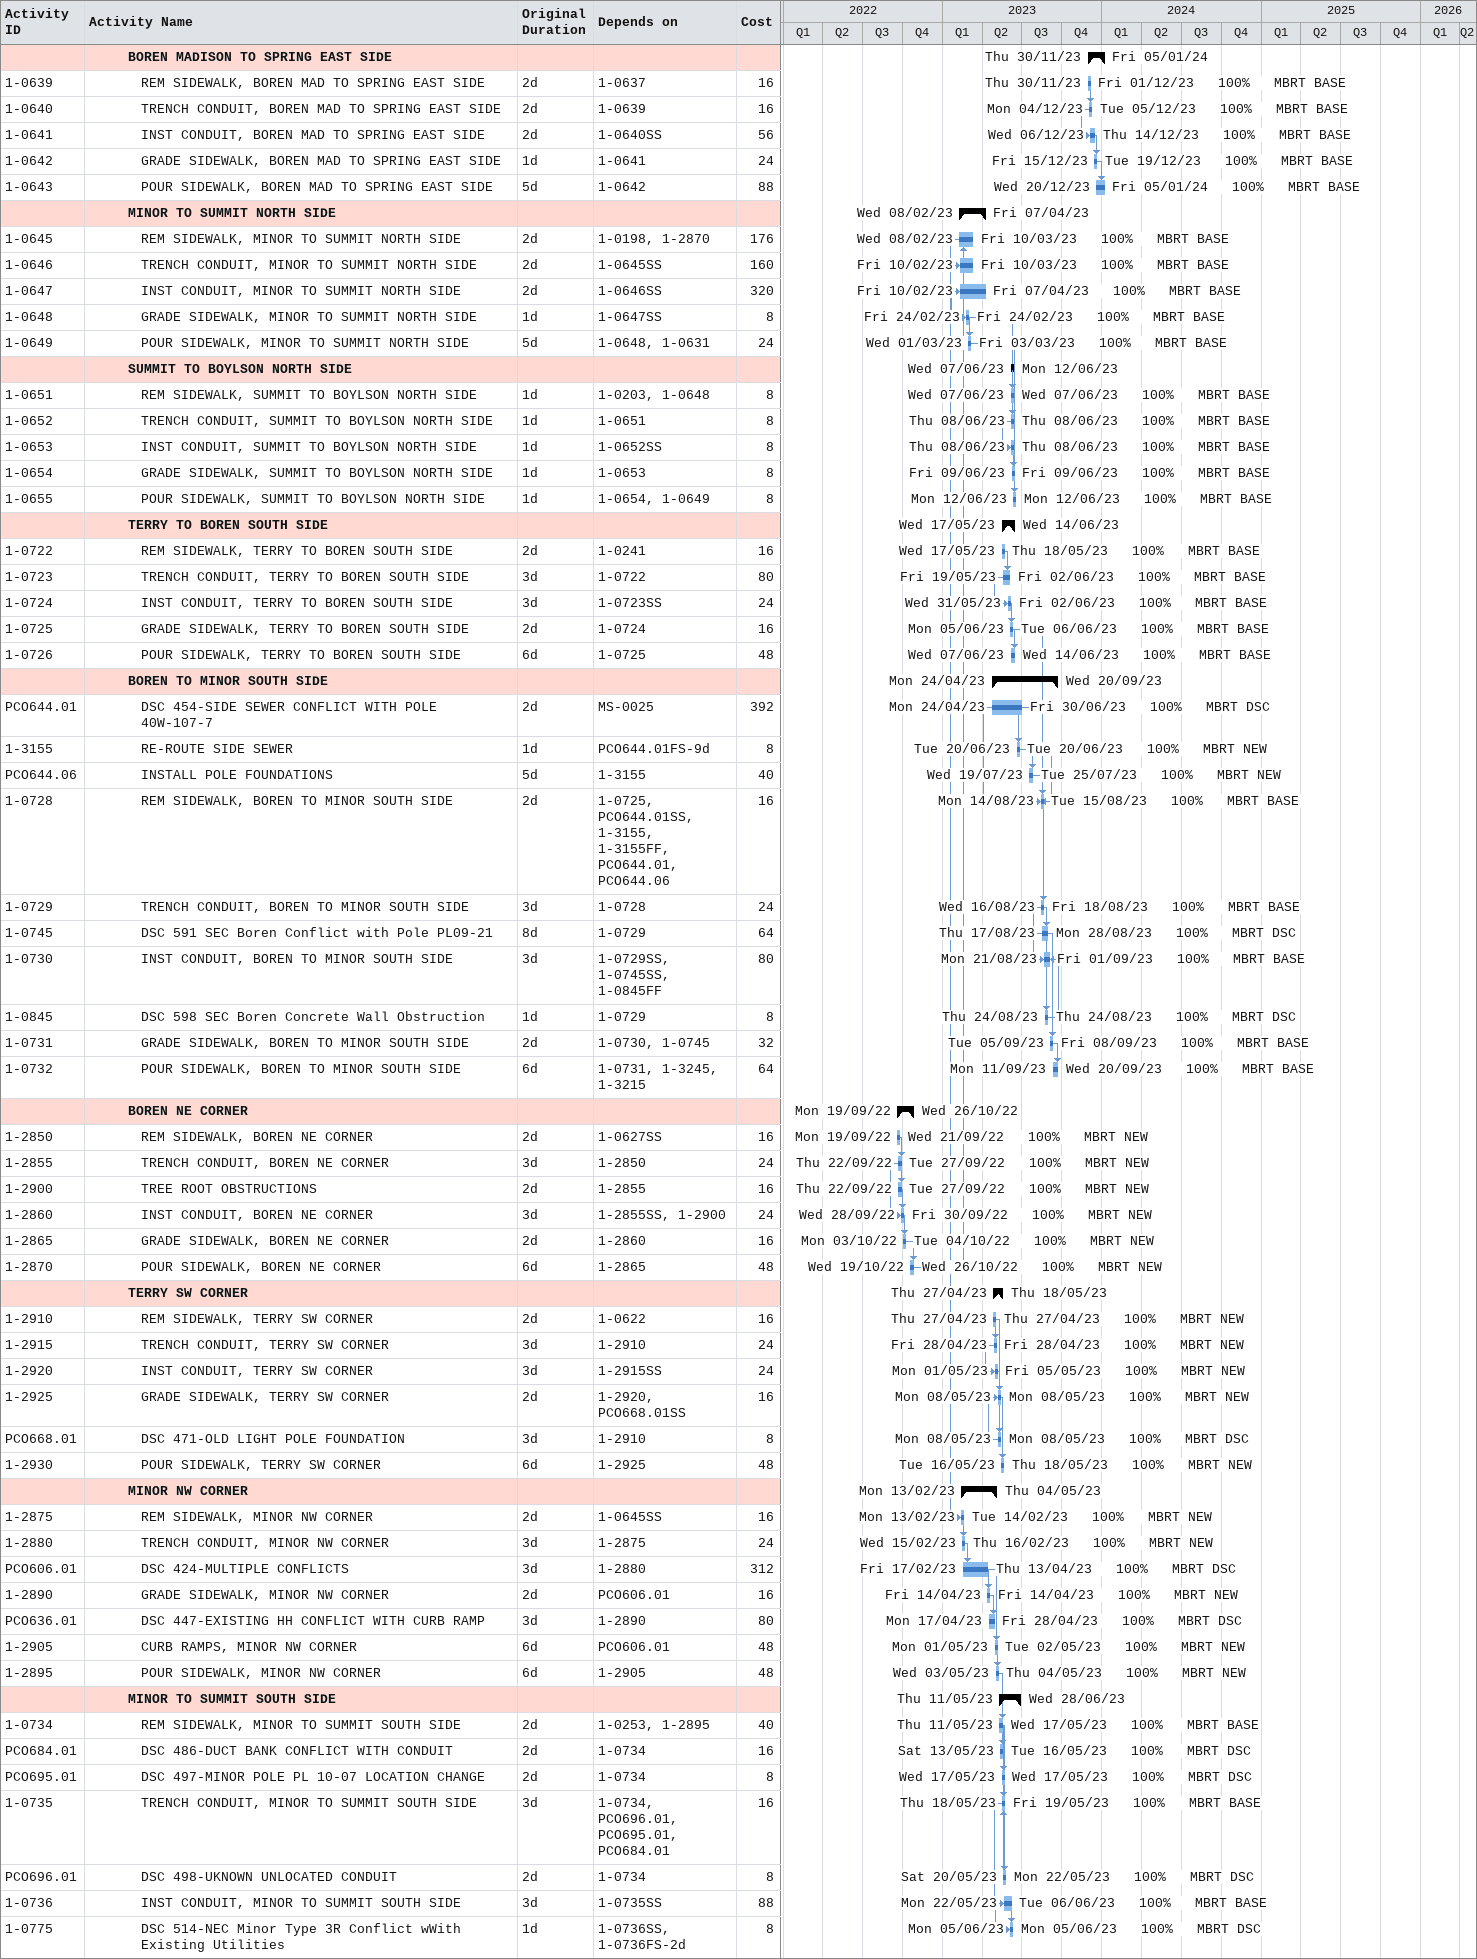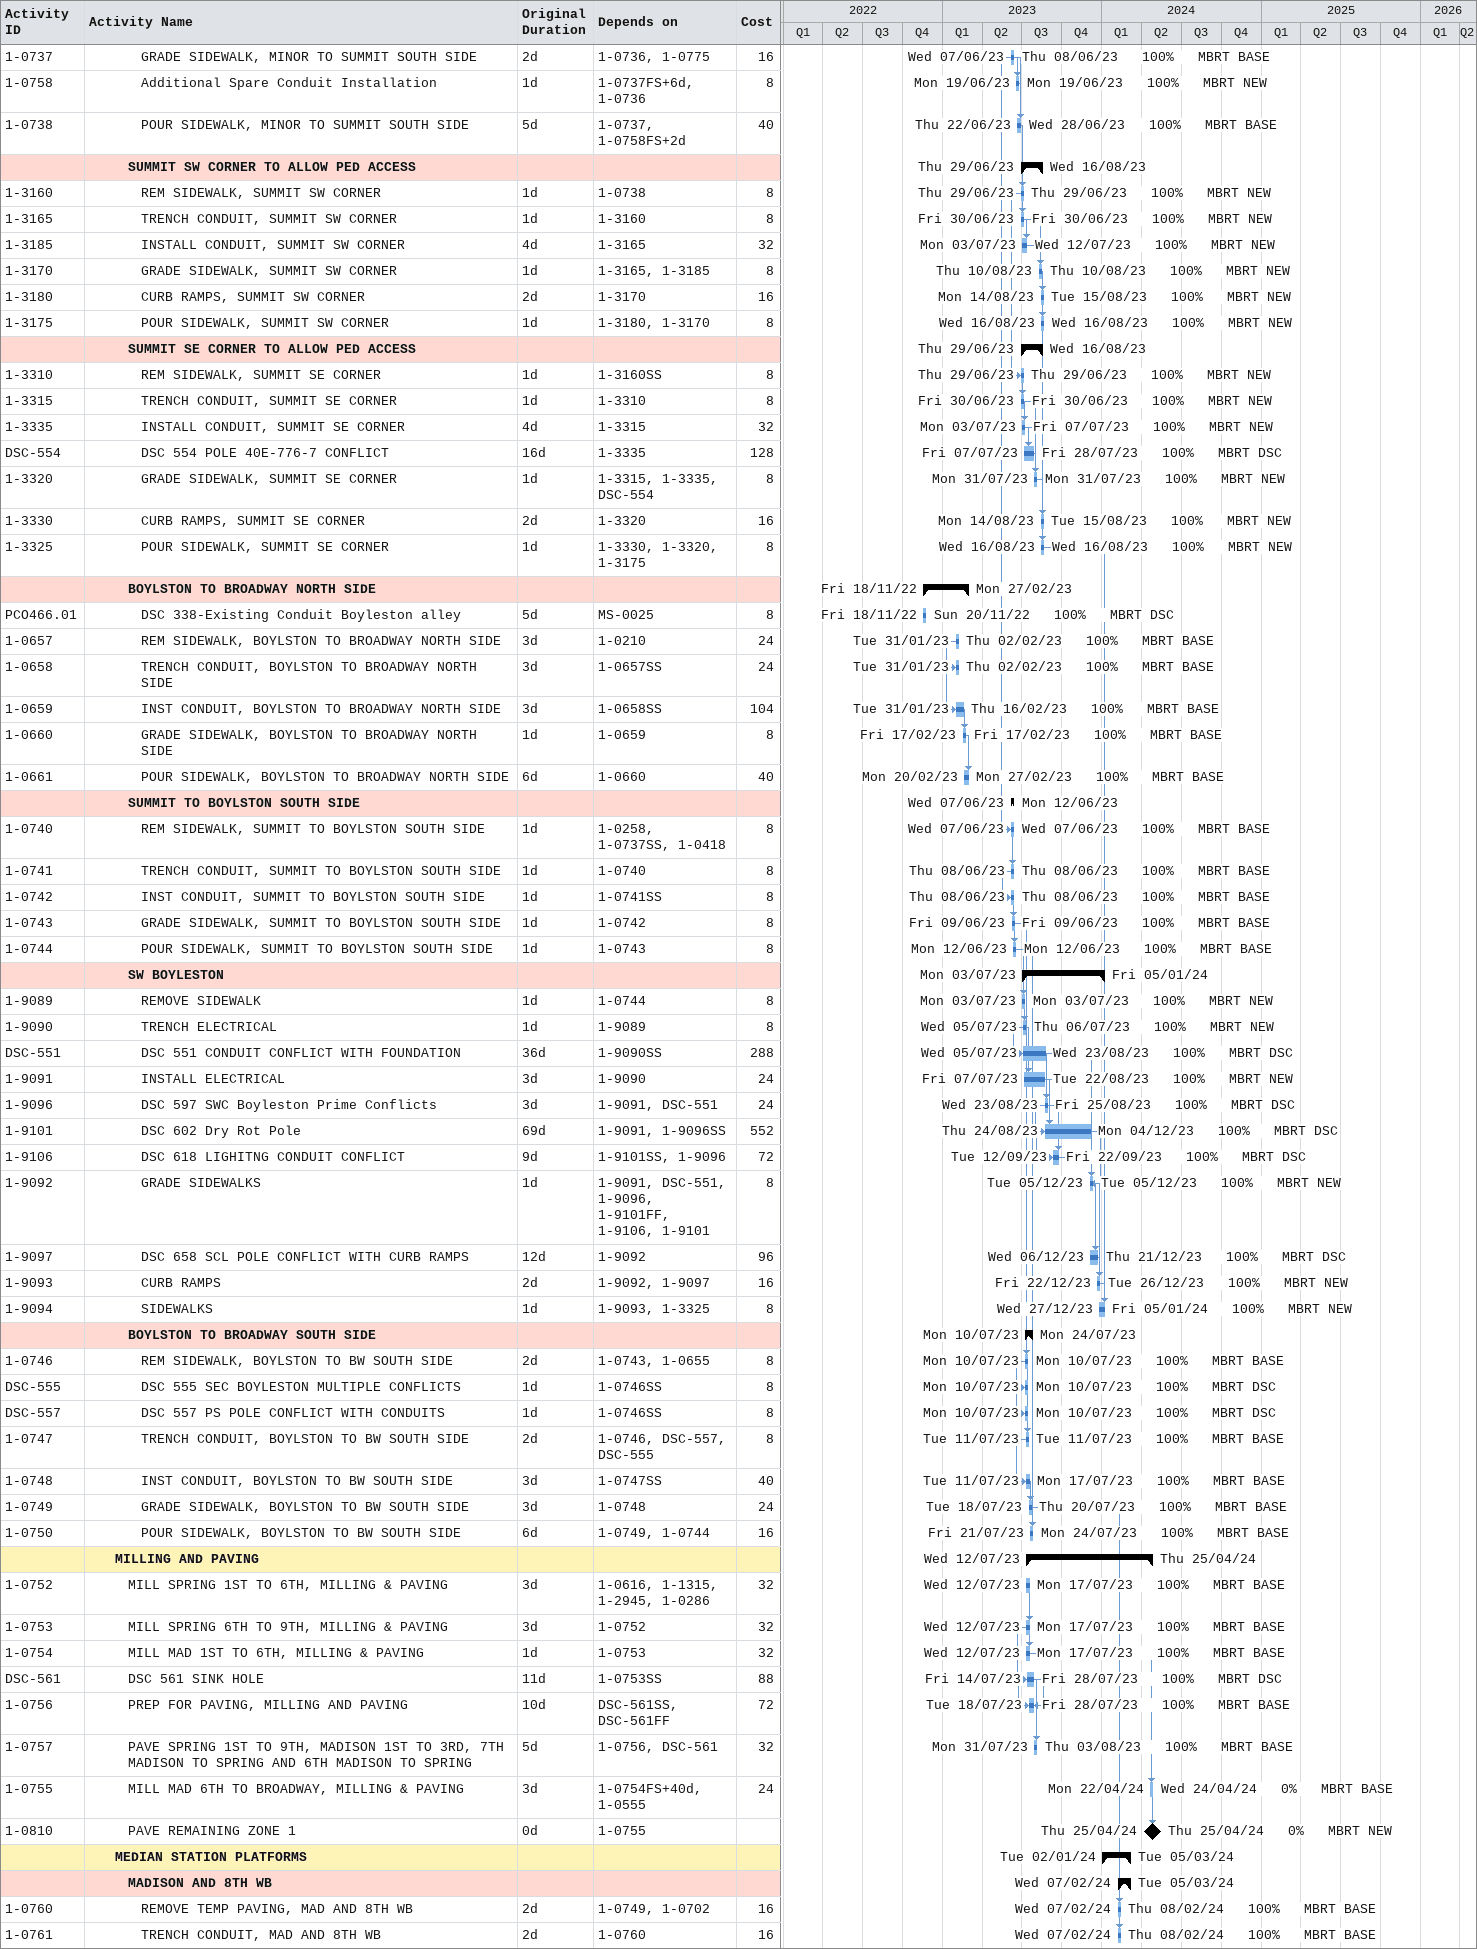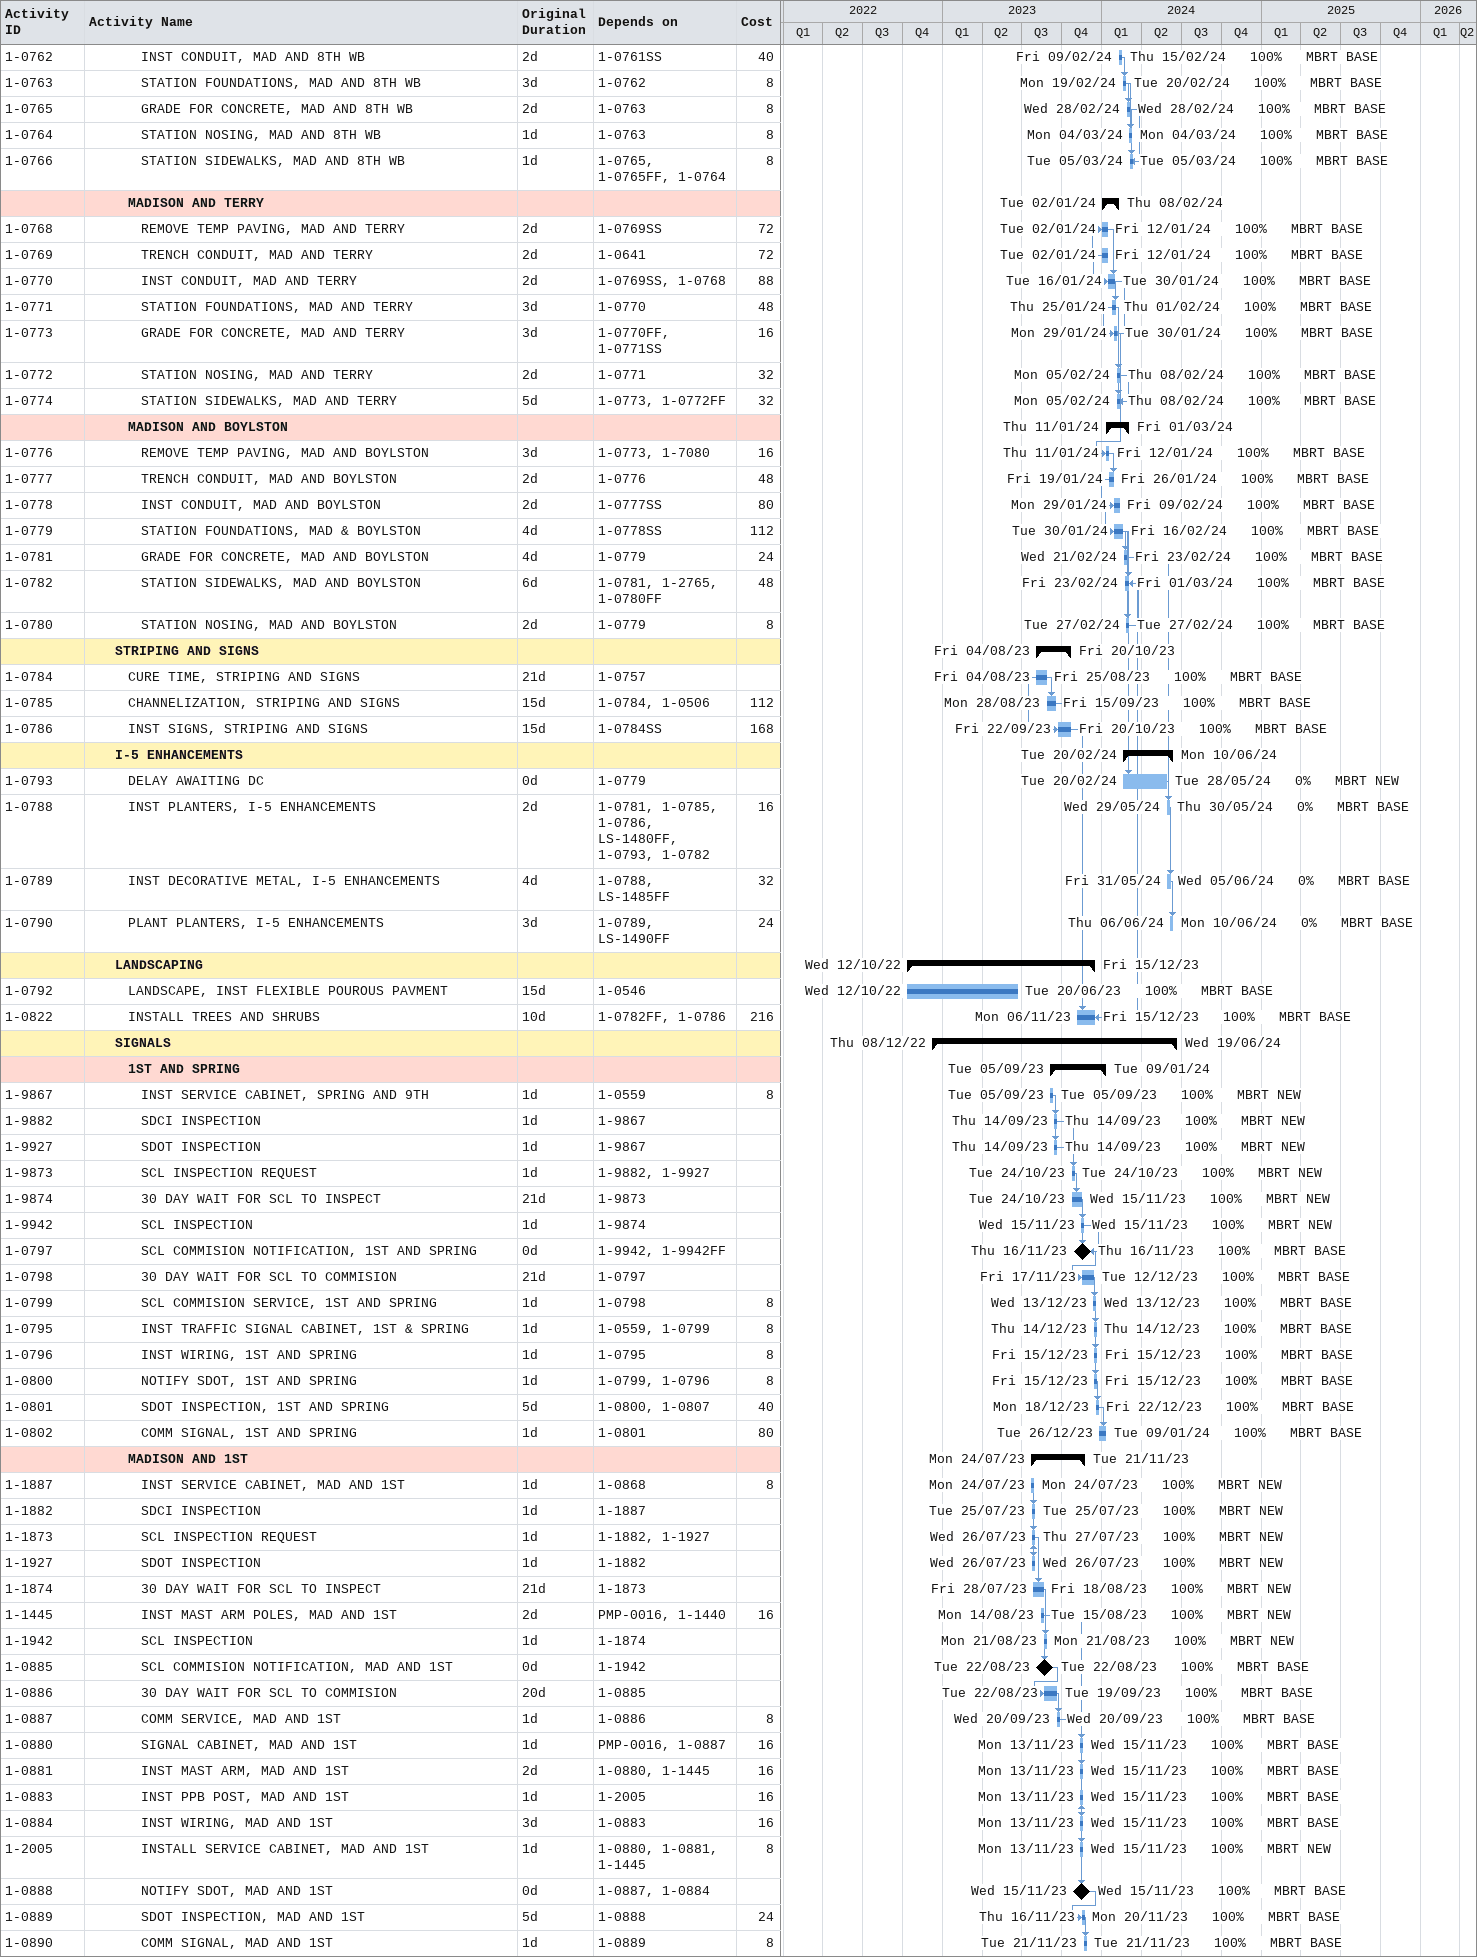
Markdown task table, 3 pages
| ID | Level | Task | Original duration | Start | Finish | Predecessors | Resources | % complete | Cost |
|---|---|---|---|---|---|---|---|---|---|
|  | 4 | **BOREN MADISON TO SPRING EAST SIDE** |  | 2023-11-30 | 2024-01-05 |  |  |  |  |
| 1-0639 | 5 | REM SIDEWALK, BOREN MAD TO SPRING EAST SIDE | 2d | 2023-11-30 | 2023-12-01 | 1-0637 | MBRT BASE | 100 | 16 |
| 1-0640 | 5 | TRENCH CONDUIT, BOREN MAD TO SPRING EAST SIDE | 2d | 2023-12-04 | 2023-12-05 | 1-0639 | MBRT BASE | 100 | 16 |
| 1-0641 | 5 | INST CONDUIT, BOREN MAD TO SPRING EAST SIDE | 2d | 2023-12-06 | 2023-12-14 | 1-0640SS | MBRT BASE | 100 | 56 |
| 1-0642 | 5 | GRADE SIDEWALK, BOREN MAD TO SPRING EAST SIDE | 1d | 2023-12-15 | 2023-12-19 | 1-0641 | MBRT BASE | 100 | 24 |
| 1-0643 | 5 | POUR SIDEWALK, BOREN MAD TO SPRING EAST SIDE | 5d | 2023-12-20 | 2024-01-05 | 1-0642 | MBRT BASE | 100 | 88 |
|  | 4 | **MINOR TO SUMMIT NORTH SIDE** |  | 2023-02-08 | 2023-04-07 |  |  |  |  |
| 1-0645 | 5 | REM SIDEWALK, MINOR TO SUMMIT NORTH SIDE | 2d | 2023-02-08 | 2023-03-10 | 1-0198, 1-2870 | MBRT BASE | 100 | 176 |
| 1-0646 | 5 | TRENCH CONDUIT, MINOR TO SUMMIT NORTH SIDE | 2d | 2023-02-10 | 2023-03-10 | 1-0645SS | MBRT BASE | 100 | 160 |
| 1-0647 | 5 | INST CONDUIT, MINOR TO SUMMIT NORTH SIDE | 2d | 2023-02-10 | 2023-04-07 | 1-0646SS | MBRT BASE | 100 | 320 |
| 1-0648 | 5 | GRADE SIDEWALK, MINOR TO SUMMIT NORTH SIDE | 1d | 2023-02-24 | 2023-02-24 | 1-0647SS | MBRT BASE | 100 | 8 |
| 1-0649 | 5 | POUR SIDEWALK, MINOR TO SUMMIT NORTH SIDE | 5d | 2023-03-01 | 2023-03-03 | 1-0648, 1-0631 | MBRT BASE | 100 | 24 |
|  | 4 | **SUMMIT TO BOYLSON NORTH SIDE** |  | 2023-06-07 | 2023-06-12 |  |  |  |  |
| 1-0651 | 5 | REM SIDEWALK, SUMMIT TO BOYLSON NORTH SIDE | 1d | 2023-06-07 | 2023-06-07 | 1-0203, 1-0648 | MBRT BASE | 100 | 8 |
| 1-0652 | 5 | TRENCH CONDUIT, SUMMIT TO BOYLSON NORTH SIDE | 1d | 2023-06-08 | 2023-06-08 | 1-0651 | MBRT BASE | 100 | 8 |
| 1-0653 | 5 | INST CONDUIT, SUMMIT TO BOYLSON NORTH SIDE | 1d | 2023-06-08 | 2023-06-08 | 1-0652SS | MBRT BASE | 100 | 8 |
| 1-0654 | 5 | GRADE SIDEWALK, SUMMIT TO BOYLSON NORTH SIDE | 1d | 2023-06-09 | 2023-06-09 | 1-0653 | MBRT BASE | 100 | 8 |
| 1-0655 | 5 | POUR SIDEWALK, SUMMIT TO BOYLSON NORTH SIDE | 1d | 2023-06-12 | 2023-06-12 | 1-0654, 1-0649 | MBRT BASE | 100 | 8 |
|  | 4 | **TERRY TO BOREN SOUTH SIDE** |  | 2023-05-17 | 2023-06-14 |  |  |  |  |
| 1-0722 | 5 | REM SIDEWALK, TERRY TO BOREN SOUTH SIDE | 2d | 2023-05-17 | 2023-05-18 | 1-0241 | MBRT BASE | 100 | 16 |
| 1-0723 | 5 | TRENCH CONDUIT, TERRY TO BOREN SOUTH SIDE | 3d | 2023-05-19 | 2023-06-02 | 1-0722 | MBRT BASE | 100 | 80 |
| 1-0724 | 5 | INST CONDUIT, TERRY TO BOREN SOUTH SIDE | 3d | 2023-05-31 | 2023-06-02 | 1-0723SS | MBRT BASE | 100 | 24 |
| 1-0725 | 5 | GRADE SIDEWALK, TERRY TO BOREN SOUTH SIDE | 2d | 2023-06-05 | 2023-06-06 | 1-0724 | MBRT BASE | 100 | 16 |
| 1-0726 | 5 | POUR SIDEWALK, TERRY TO BOREN SOUTH SIDE | 6d | 2023-06-07 | 2023-06-14 | 1-0725 | MBRT BASE | 100 | 48 |
|  | 4 | **BOREN TO MINOR SOUTH SIDE** |  | 2023-04-24 | 2023-09-20 |  |  |  |  |
| PCO644.01 | 5 | DSC 454-SIDE SEWER CONFLICT WITH POLE 40W-107-7 | 2d | 2023-04-24 | 2023-06-30 | MS-0025 | MBRT DSC | 100 | 392 |
| 1-3155 | 5 | RE-ROUTE SIDE SEWER | 1d | 2023-06-20 | 2023-06-20 | PCO644.01FS-9d | MBRT NEW | 100 | 8 |
| PCO644.06 | 5 | INSTALL POLE FOUNDATIONS | 5d | 2023-07-19 | 2023-07-25 | 1-3155 | MBRT NEW | 100 | 40 |
| 1-0728 | 5 | REM SIDEWALK, BOREN TO MINOR SOUTH SIDE | 2d | 2023-08-14 | 2023-08-15 | 1-0725, PCO644.01SS, 1-3155, 1-3155FF, PCO644.01, PCO644.06 | MBRT BASE | 100 | 16 |
| 1-0729 | 5 | TRENCH CONDUIT, BOREN TO MINOR SOUTH SIDE | 3d | 2023-08-16 | 2023-08-18 | 1-0728 | MBRT BASE | 100 | 24 |
| 1-0745 | 5 | DSC 591 SEC Boren Conflict with Pole PL09-21 | 8d | 2023-08-17 | 2023-08-28 | 1-0729 | MBRT DSC | 100 | 64 |
| 1-0730 | 5 | INST CONDUIT, BOREN TO MINOR SOUTH SIDE | 3d | 2023-08-21 | 2023-09-01 | 1-0729SS, 1-0745SS, 1-0845FF | MBRT BASE | 100 | 80 |
| 1-0845 | 5 | DSC 598 SEC Boren Concrete Wall Obstruction | 1d | 2023-08-24 | 2023-08-24 | 1-0729 | MBRT DSC | 100 | 8 |
| 1-0731 | 5 | GRADE SIDEWALK, BOREN TO MINOR SOUTH SIDE | 2d | 2023-09-05 | 2023-09-08 | 1-0730, 1-0745 | MBRT BASE | 100 | 32 |
| 1-0732 | 5 | POUR SIDEWALK, BOREN TO MINOR SOUTH SIDE | 6d | 2023-09-11 | 2023-09-20 | 1-0731, 1-3245, 1-3215 | MBRT BASE | 100 | 64 |
|  | 4 | **BOREN NE CORNER** |  | 2022-09-19 | 2022-10-26 |  |  |  |  |
| 1-2850 | 5 | REM SIDEWALK, BOREN NE CORNER | 2d | 2022-09-19 | 2022-09-21 | 1-0627SS | MBRT NEW | 100 | 16 |
| 1-2855 | 5 | TRENCH CONDUIT, BOREN NE CORNER | 3d | 2022-09-22 | 2022-09-27 | 1-2850 | MBRT NEW | 100 | 24 |
| 1-2900 | 5 | TREE ROOT OBSTRUCTIONS | 2d | 2022-09-22 | 2022-09-27 | 1-2855 | MBRT NEW | 100 | 16 |
| 1-2860 | 5 | INST CONDUIT, BOREN NE CORNER | 3d | 2022-09-28 | 2022-09-30 | 1-2855SS, 1-2900 | MBRT NEW | 100 | 24 |
| 1-2865 | 5 | GRADE SIDEWALK, BOREN NE CORNER | 2d | 2022-10-03 | 2022-10-04 | 1-2860 | MBRT NEW | 100 | 16 |
| 1-2870 | 5 | POUR SIDEWALK, BOREN NE CORNER | 6d | 2022-10-19 | 2022-10-26 | 1-2865 | MBRT NEW | 100 | 48 |
|  | 4 | **TERRY SW CORNER** |  | 2023-04-27 | 2023-05-18 |  |  |  |  |
| 1-2910 | 5 | REM SIDEWALK, TERRY SW CORNER | 2d | 2023-04-27 | 2023-04-27 | 1-0622 | MBRT NEW | 100 | 16 |
| 1-2915 | 5 | TRENCH CONDUIT, TERRY SW CORNER | 3d | 2023-04-28 | 2023-04-28 | 1-2910 | MBRT NEW | 100 | 24 |
| 1-2920 | 5 | INST CONDUIT, TERRY SW CORNER | 3d | 2023-05-01 | 2023-05-05 | 1-2915SS | MBRT NEW | 100 | 24 |
| 1-2925 | 5 | GRADE SIDEWALK, TERRY SW CORNER | 2d | 2023-05-08 | 2023-05-08 | 1-2920, PCO668.01SS | MBRT NEW | 100 | 16 |
| PCO668.01 | 5 | DSC 471-OLD LIGHT POLE FOUNDATION | 3d | 2023-05-08 | 2023-05-08 | 1-2910 | MBRT DSC | 100 | 8 |
| 1-2930 | 5 | POUR SIDEWALK, TERRY SW CORNER | 6d | 2023-05-16 | 2023-05-18 | 1-2925 | MBRT NEW | 100 | 48 |
|  | 4 | **MINOR NW CORNER** |  | 2023-02-13 | 2023-05-04 |  |  |  |  |
| 1-2875 | 5 | REM SIDEWALK, MINOR NW CORNER | 2d | 2023-02-13 | 2023-02-14 | 1-0645SS | MBRT NEW | 100 | 16 |
| 1-2880 | 5 | TRENCH CONDUIT, MINOR NW CORNER | 3d | 2023-02-15 | 2023-02-16 | 1-2875 | MBRT NEW | 100 | 24 |
| PCO606.01 | 5 | DSC 424-MULTIPLE CONFLICTS | 3d | 2023-02-17 | 2023-04-13 | 1-2880 | MBRT DSC | 100 | 312 |
| 1-2890 | 5 | GRADE SIDEWALK, MINOR NW CORNER | 2d | 2023-04-14 | 2023-04-14 | PCO606.01 | MBRT NEW | 100 | 16 |
| PCO636.01 | 5 | DSC 447-EXISTING HH CONFLICT WITH CURB RAMP | 3d | 2023-04-17 | 2023-04-28 | 1-2890 | MBRT DSC | 100 | 80 |
| 1-2905 | 5 | CURB RAMPS, MINOR NW CORNER | 6d | 2023-05-01 | 2023-05-02 | PCO606.01 | MBRT NEW | 100 | 48 |
| 1-2895 | 5 | POUR SIDEWALK, MINOR NW CORNER | 6d | 2023-05-03 | 2023-05-04 | 1-2905 | MBRT NEW | 100 | 48 |
|  | 4 | **MINOR TO SUMMIT SOUTH SIDE** |  | 2023-05-11 | 2023-06-28 |  |  |  |  |
| 1-0734 | 5 | REM SIDEWALK, MINOR TO SUMMIT SOUTH SIDE | 2d | 2023-05-11 | 2023-05-17 | 1-0253, 1-2895 | MBRT BASE | 100 | 40 |
| PCO684.01 | 5 | DSC 486-DUCT BANK CONFLICT WITH CONDUIT | 2d | 2023-05-13 | 2023-05-16 | 1-0734 | MBRT DSC | 100 | 16 |
| PCO695.01 | 5 | DSC 497-MINOR POLE PL 10-07 LOCATION CHANGE | 2d | 2023-05-17 | 2023-05-17 | 1-0734 | MBRT DSC | 100 | 8 |
| 1-0735 | 5 | TRENCH CONDUIT, MINOR TO SUMMIT SOUTH SIDE | 3d | 2023-05-18 | 2023-05-19 | 1-0734, PCO696.01, PCO695.01, PCO684.01 | MBRT BASE | 100 | 16 |
| PCO696.01 | 5 | DSC 498-UKNOWN UNLOCATED CONDUIT | 2d | 2023-05-20 | 2023-05-22 | 1-0734 | MBRT DSC | 100 | 8 |
| 1-0736 | 5 | INST CONDUIT, MINOR TO SUMMIT SOUTH SIDE | 3d | 2023-05-22 | 2023-06-06 | 1-0735SS | MBRT BASE | 100 | 88 |
| 1-0775 | 5 | DSC 514-NEC Minor Type 3R Conflict wWith Existing Utilities | 1d | 2023-06-05 | 2023-06-05 | 1-0736SS, 1-0736FS-2d | MBRT DSC | 100 | 8 |
| 1-0737 | 5 | GRADE SIDEWALK, MINOR TO SUMMIT SOUTH SIDE | 2d | 2023-06-07 | 2023-06-08 | 1-0736, 1-0775 | MBRT BASE | 100 | 16 |
| 1-0758 | 5 | Additional Spare Conduit Installation | 1d | 2023-06-19 | 2023-06-19 | 1-0737FS+6d, 1-0736 | MBRT NEW | 100 | 8 |
| 1-0738 | 5 | POUR SIDEWALK, MINOR TO SUMMIT SOUTH SIDE | 5d | 2023-06-22 | 2023-06-28 | 1-0737, 1-0758FS+2d | MBRT BASE | 100 | 40 |
|  | 4 | **SUMMIT SW CORNER TO ALLOW PED ACCESS** |  | 2023-06-29 | 2023-08-16 |  |  |  |  |
| 1-3160 | 5 | REM SIDEWALK, SUMMIT SW CORNER | 1d | 2023-06-29 | 2023-06-29 | 1-0738 | MBRT NEW | 100 | 8 |
| 1-3165 | 5 | TRENCH CONDUIT, SUMMIT SW CORNER | 1d | 2023-06-30 | 2023-06-30 | 1-3160 | MBRT NEW | 100 | 8 |
| 1-3185 | 5 | INSTALL CONDUIT, SUMMIT SW CORNER | 4d | 2023-07-03 | 2023-07-12 | 1-3165 | MBRT NEW | 100 | 32 |
| 1-3170 | 5 | GRADE SIDEWALK, SUMMIT SW CORNER | 1d | 2023-08-10 | 2023-08-10 | 1-3165, 1-3185 | MBRT NEW | 100 | 8 |
| 1-3180 | 5 | CURB RAMPS, SUMMIT SW CORNER | 2d | 2023-08-14 | 2023-08-15 | 1-3170 | MBRT NEW | 100 | 16 |
| 1-3175 | 5 | POUR SIDEWALK, SUMMIT SW CORNER | 1d | 2023-08-16 | 2023-08-16 | 1-3180, 1-3170 | MBRT NEW | 100 | 8 |
|  | 4 | **SUMMIT SE CORNER TO ALLOW PED ACCESS** |  | 2023-06-29 | 2023-08-16 |  |  |  |  |
| 1-3310 | 5 | REM SIDEWALK, SUMMIT SE CORNER | 1d | 2023-06-29 | 2023-06-29 | 1-3160SS | MBRT NEW | 100 | 8 |
| 1-3315 | 5 | TRENCH CONDUIT, SUMMIT SE CORNER | 1d | 2023-06-30 | 2023-06-30 | 1-3310 | MBRT NEW | 100 | 8 |
| 1-3335 | 5 | INSTALL CONDUIT, SUMMIT SE CORNER | 4d | 2023-07-03 | 2023-07-07 | 1-3315 | MBRT NEW | 100 | 32 |
| DSC-554 | 5 | DSC 554 POLE 40E-776-7 CONFLICT | 16d | 2023-07-07 | 2023-07-28 | 1-3335 | MBRT DSC | 100 | 128 |
| 1-3320 | 5 | GRADE SIDEWALK, SUMMIT SE CORNER | 1d | 2023-07-31 | 2023-07-31 | 1-3315, 1-3335, DSC-554 | MBRT NEW | 100 | 8 |
| 1-3330 | 5 | CURB RAMPS, SUMMIT SE CORNER | 2d | 2023-08-14 | 2023-08-15 | 1-3320 | MBRT NEW | 100 | 16 |
| 1-3325 | 5 | POUR SIDEWALK, SUMMIT SE CORNER | 1d | 2023-08-16 | 2023-08-16 | 1-3330, 1-3320, 1-3175 | MBRT NEW | 100 | 8 |
|  | 4 | **BOYLSTON TO BROADWAY NORTH SIDE** |  | 2022-11-18 | 2023-02-27 |  |  |  |  |
| PCO466.01 | 5 | DSC 338-Existing Conduit Boyleston alley | 5d | 2022-11-18 | 2022-11-20 | MS-0025 | MBRT DSC | 100 | 8 |
| 1-0657 | 5 | REM SIDEWALK, BOYLSTON TO BROADWAY NORTH SIDE | 3d | 2023-01-31 | 2023-02-02 | 1-0210 | MBRT BASE | 100 | 24 |
| 1-0658 | 5 | TRENCH CONDUIT, BOYLSTON TO BROADWAY NORTH SIDE | 3d | 2023-01-31 | 2023-02-02 | 1-0657SS | MBRT BASE | 100 | 24 |
| 1-0659 | 5 | INST CONDUIT, BOYLSTON TO BROADWAY NORTH SIDE | 3d | 2023-01-31 | 2023-02-16 | 1-0658SS | MBRT BASE | 100 | 104 |
| 1-0660 | 5 | GRADE SIDEWALK, BOYLSTON TO BROADWAY NORTH SIDE | 1d | 2023-02-17 | 2023-02-17 | 1-0659 | MBRT BASE | 100 | 8 |
| 1-0661 | 5 | POUR SIDEWALK, BOYLSTON TO BROADWAY NORTH SIDE | 6d | 2023-02-20 | 2023-02-27 | 1-0660 | MBRT BASE | 100 | 40 |
|  | 4 | **SUMMIT TO BOYLSTON SOUTH SIDE** |  | 2023-06-07 | 2023-06-12 |  |  |  |  |
| 1-0740 | 5 | REM SIDEWALK, SUMMIT TO BOYLSTON SOUTH SIDE | 1d | 2023-06-07 | 2023-06-07 | 1-0258, 1-0737SS, 1-0418 | MBRT BASE | 100 | 8 |
| 1-0741 | 5 | TRENCH CONDUIT, SUMMIT TO BOYLSTON SOUTH SIDE | 1d | 2023-06-08 | 2023-06-08 | 1-0740 | MBRT BASE | 100 | 8 |
| 1-0742 | 5 | INST CONDUIT, SUMMIT TO BOYLSTON SOUTH SIDE | 1d | 2023-06-08 | 2023-06-08 | 1-0741SS | MBRT BASE | 100 | 8 |
| 1-0743 | 5 | GRADE SIDEWALK, SUMMIT TO BOYLSTON SOUTH SIDE | 1d | 2023-06-09 | 2023-06-09 | 1-0742 | MBRT BASE | 100 | 8 |
| 1-0744 | 5 | POUR SIDEWALK, SUMMIT TO BOYLSTON SOUTH SIDE | 1d | 2023-06-12 | 2023-06-12 | 1-0743 | MBRT BASE | 100 | 8 |
|  | 4 | **SW BOYLESTON** |  | 2023-07-03 | 2024-01-05 |  |  |  |  |
| 1-9089 | 5 | REMOVE SIDEWALK | 1d | 2023-07-03 | 2023-07-03 | 1-0744 | MBRT NEW | 100 | 8 |
| 1-9090 | 5 | TRENCH ELECTRICAL | 1d | 2023-07-05 | 2023-07-06 | 1-9089 | MBRT NEW | 100 | 8 |
| DSC-551 | 5 | DSC 551 CONDUIT CONFLICT WITH FOUNDATION | 36d | 2023-07-05 | 2023-08-23 | 1-9090SS | MBRT DSC | 100 | 288 |
| 1-9091 | 5 | INSTALL ELECTRICAL | 3d | 2023-07-07 | 2023-08-22 | 1-9090 | MBRT NEW | 100 | 24 |
| 1-9096 | 5 | DSC 597 SWC Boyleston Prime Conflicts | 3d | 2023-08-23 | 2023-08-25 | 1-9091, DSC-551 | MBRT DSC | 100 | 24 |
| 1-9101 | 5 | DSC 602 Dry Rot Pole | 69d | 2023-08-24 | 2023-12-04 | 1-9091, 1-9096SS | MBRT DSC | 100 | 552 |
| 1-9106 | 5 | DSC 618 LIGHITNG CONDUIT CONFLICT | 9d | 2023-09-12 | 2023-09-22 | 1-9101SS, 1-9096 | MBRT DSC | 100 | 72 |
| 1-9092 | 5 | GRADE SIDEWALKS | 1d | 2023-12-05 | 2023-12-05 | 1-9091, DSC-551, 1-9096, 1-9101FF, 1-9106, 1-9101 | MBRT NEW | 100 | 8 |
| 1-9097 | 5 | DSC 658 SCL POLE CONFLICT WITH CURB RAMPS | 12d | 2023-12-06 | 2023-12-21 | 1-9092 | MBRT DSC | 100 | 96 |
| 1-9093 | 5 | CURB RAMPS | 2d | 2023-12-22 | 2023-12-26 | 1-9092, 1-9097 | MBRT NEW | 100 | 16 |
| 1-9094 | 5 | SIDEWALKS | 1d | 2023-12-27 | 2024-01-05 | 1-9093, 1-3325 | MBRT NEW | 100 | 8 |
|  | 4 | **BOYLSTON TO BROADWAY SOUTH SIDE** |  | 2023-07-10 | 2023-07-24 |  |  |  |  |
| 1-0746 | 5 | REM SIDEWALK, BOYLSTON TO BW SOUTH SIDE | 2d | 2023-07-10 | 2023-07-10 | 1-0743, 1-0655 | MBRT BASE | 100 | 8 |
| DSC-555 | 5 | DSC 555 SEC BOYLESTON MULTIPLE CONFLICTS | 1d | 2023-07-10 | 2023-07-10 | 1-0746SS | MBRT DSC | 100 | 8 |
| DSC-557 | 5 | DSC 557 PS POLE CONFLICT WITH CONDUITS | 1d | 2023-07-10 | 2023-07-10 | 1-0746SS | MBRT DSC | 100 | 8 |
| 1-0747 | 5 | TRENCH CONDUIT, BOYLSTON TO BW SOUTH SIDE | 2d | 2023-07-11 | 2023-07-11 | 1-0746, DSC-557, DSC-555 | MBRT BASE | 100 | 8 |
| 1-0748 | 5 | INST CONDUIT, BOYLSTON TO BW SOUTH SIDE | 3d | 2023-07-11 | 2023-07-17 | 1-0747SS | MBRT BASE | 100 | 40 |
| 1-0749 | 5 | GRADE SIDEWALK, BOYLSTON TO BW SOUTH SIDE | 3d | 2023-07-18 | 2023-07-20 | 1-0748 | MBRT BASE | 100 | 24 |
| 1-0750 | 5 | POUR SIDEWALK, BOYLSTON TO BW SOUTH SIDE | 6d | 2023-07-21 | 2023-07-24 | 1-0749, 1-0744 | MBRT BASE | 100 | 16 |
|  | 3 | **MILLING AND PAVING** |  | 2023-07-12 | 2024-04-25 |  |  |  |  |
| 1-0752 | 4 | MILL SPRING 1ST TO 6TH, MILLING & PAVING | 3d | 2023-07-12 | 2023-07-17 | 1-0616, 1-1315, 1-2945, 1-0286 | MBRT BASE | 100 | 32 |
| 1-0753 | 4 | MILL SPRING 6TH TO 9TH, MILLING & PAVING | 3d | 2023-07-12 | 2023-07-17 | 1-0752 | MBRT BASE | 100 | 32 |
| 1-0754 | 4 | MILL MAD 1ST TO 6TH, MILLING & PAVING | 1d | 2023-07-12 | 2023-07-17 | 1-0753 | MBRT BASE | 100 | 32 |
| DSC-561 | 4 | DSC 561 SINK HOLE | 11d | 2023-07-14 | 2023-07-28 | 1-0753SS | MBRT DSC | 100 | 88 |
| 1-0756 | 4 | PREP FOR PAVING, MILLING AND PAVING | 10d | 2023-07-18 | 2023-07-28 | DSC-561SS, DSC-561FF | MBRT BASE | 100 | 72 |
| 1-0757 | 4 | PAVE SPRING 1ST TO 9TH, MADISON 1ST TO 3RD, 7TH MADISON TO SPRING AND 6TH MADISON TO SPRING | 5d | 2023-07-31 | 2023-08-03 | 1-0756, DSC-561 | MBRT BASE | 100 | 32 |
| 1-0755 | 4 | MILL MAD 6TH TO BROADWAY, MILLING & PAVING | 3d | 2024-04-22 | 2024-04-24 | 1-0754FS+40d, 1-0555 | MBRT BASE | 0 | 24 |
| 1-0810 | 4 | PAVE REMAINING ZONE 1 | 0d | 2024-04-25 | 2024-04-25 | 1-0755 | MBRT NEW | 0 |  |
|  | 3 | **MEDIAN STATION PLATFORMS** |  | 2024-01-02 | 2024-03-05 |  |  |  |  |
|  | 4 | **MADISON AND 8TH WB** |  | 2024-02-07 | 2024-03-05 |  |  |  |  |
| 1-0760 | 5 | REMOVE TEMP PAVING, MAD AND 8TH WB | 2d | 2024-02-07 | 2024-02-08 | 1-0749, 1-0702 | MBRT BASE | 100 | 16 |
| 1-0761 | 5 | TRENCH CONDUIT, MAD AND 8TH WB | 2d | 2024-02-07 | 2024-02-08 | 1-0760 | MBRT BASE | 100 | 16 |
| 1-0762 | 5 | INST CONDUIT, MAD AND 8TH WB | 2d | 2024-02-09 | 2024-02-15 | 1-0761SS | MBRT BASE | 100 | 40 |
| 1-0763 | 5 | STATION FOUNDATIONS, MAD AND 8TH WB | 3d | 2024-02-19 | 2024-02-20 | 1-0762 | MBRT BASE | 100 | 8 |
| 1-0765 | 5 | GRADE FOR CONCRETE, MAD AND 8TH WB | 2d | 2024-02-28 | 2024-02-28 | 1-0763 | MBRT BASE | 100 | 8 |
| 1-0764 | 5 | STATION NOSING, MAD AND 8TH WB | 1d | 2024-03-04 | 2024-03-04 | 1-0763 | MBRT BASE | 100 | 8 |
| 1-0766 | 5 | STATION SIDEWALKS, MAD AND 8TH WB | 1d | 2024-03-05 | 2024-03-05 | 1-0765, 1-0765FF, 1-0764 | MBRT BASE | 100 | 8 |
|  | 4 | **MADISON AND TERRY** |  | 2024-01-02 | 2024-02-08 |  |  |  |  |
| 1-0768 | 5 | REMOVE TEMP PAVING, MAD AND TERRY | 2d | 2024-01-02 | 2024-01-12 | 1-0769SS | MBRT BASE | 100 | 72 |
| 1-0769 | 5 | TRENCH CONDUIT, MAD AND TERRY | 2d | 2024-01-02 | 2024-01-12 | 1-0641 | MBRT BASE | 100 | 72 |
| 1-0770 | 5 | INST CONDUIT, MAD AND TERRY | 2d | 2024-01-16 | 2024-01-30 | 1-0769SS, 1-0768 | MBRT BASE | 100 | 88 |
| 1-0771 | 5 | STATION FOUNDATIONS, MAD AND TERRY | 3d | 2024-01-25 | 2024-02-01 | 1-0770 | MBRT BASE | 100 | 48 |
| 1-0773 | 5 | GRADE FOR CONCRETE, MAD AND TERRY | 3d | 2024-01-29 | 2024-01-30 | 1-0770FF, 1-0771SS | MBRT BASE | 100 | 16 |
| 1-0772 | 5 | STATION NOSING, MAD AND TERRY | 2d | 2024-02-05 | 2024-02-08 | 1-0771 | MBRT BASE | 100 | 32 |
| 1-0774 | 5 | STATION SIDEWALKS, MAD AND TERRY | 5d | 2024-02-05 | 2024-02-08 | 1-0773, 1-0772FF | MBRT BASE | 100 | 32 |
|  | 4 | **MADISON AND BOYLSTON** |  | 2024-01-11 | 2024-03-01 |  |  |  |  |
| 1-0776 | 5 | REMOVE TEMP PAVING, MAD AND BOYLSTON | 3d | 2024-01-11 | 2024-01-12 | 1-0773, 1-7080 | MBRT BASE | 100 | 16 |
| 1-0777 | 5 | TRENCH CONDUIT, MAD AND BOYLSTON | 2d | 2024-01-19 | 2024-01-26 | 1-0776 | MBRT BASE | 100 | 48 |
| 1-0778 | 5 | INST CONDUIT, MAD AND BOYLSTON | 2d | 2024-01-29 | 2024-02-09 | 1-0777SS | MBRT BASE | 100 | 80 |
| 1-0779 | 5 | STATION FOUNDATIONS, MAD & BOYLSTON | 4d | 2024-01-30 | 2024-02-16 | 1-0778SS | MBRT BASE | 100 | 112 |
| 1-0781 | 5 | GRADE FOR CONCRETE, MAD AND BOYLSTON | 4d | 2024-02-21 | 2024-02-23 | 1-0779 | MBRT BASE | 100 | 24 |
| 1-0782 | 5 | STATION SIDEWALKS, MAD AND BOYLSTON | 6d | 2024-02-23 | 2024-03-01 | 1-0781, 1-2765, 1-0780FF | MBRT BASE | 100 | 48 |
| 1-0780 | 5 | STATION NOSING, MAD AND BOYLSTON | 2d | 2024-02-27 | 2024-02-27 | 1-0779 | MBRT BASE | 100 | 8 |
|  | 3 | **STRIPING AND SIGNS** |  | 2023-08-04 | 2023-10-20 |  |  |  |  |
| 1-0784 | 4 | CURE TIME, STRIPING AND SIGNS | 21d | 2023-08-04 | 2023-08-25 | 1-0757 | MBRT BASE | 100 |  |
| 1-0785 | 4 | CHANNELIZATION, STRIPING AND SIGNS | 15d | 2023-08-28 | 2023-09-15 | 1-0784, 1-0506 | MBRT BASE | 100 | 112 |
| 1-0786 | 4 | INST SIGNS, STRIPING AND SIGNS | 15d | 2023-09-22 | 2023-10-20 | 1-0784SS | MBRT BASE | 100 | 168 |
|  | 3 | **I-5 ENHANCEMENTS** |  | 2024-02-20 | 2024-06-10 |  |  |  |  |
| 1-0793 | 4 | DELAY AWAITING DC | 0d | 2024-02-20 | 2024-05-28 | 1-0779 | MBRT NEW | 0 |  |
| 1-0788 | 4 | INST PLANTERS, I-5 ENHANCEMENTS | 2d | 2024-05-29 | 2024-05-30 | 1-0781, 1-0785, 1-0786, LS-1480FF, 1-0793, 1-0782 | MBRT BASE | 0 | 16 |
| 1-0789 | 4 | INST DECORATIVE METAL, I-5 ENHANCEMENTS | 4d | 2024-05-31 | 2024-06-05 | 1-0788, LS-1485FF | MBRT BASE | 0 | 32 |
| 1-0790 | 4 | PLANT PLANTERS, I-5 ENHANCEMENTS | 3d | 2024-06-06 | 2024-06-10 | 1-0789, LS-1490FF | MBRT BASE | 0 | 24 |
|  | 3 | **LANDSCAPING** |  | 2022-10-12 | 2023-12-15 |  |  |  |  |
| 1-0792 | 4 | LANDSCAPE, INST FLEXIBLE POUROUS PAVMENT | 15d | 2022-10-12 | 2023-06-20 | 1-0546 | MBRT BASE | 100 |  |
| 1-0822 | 4 | INSTALL TREES AND SHRUBS | 10d | 2023-11-06 | 2023-12-15 | 1-0782FF, 1-0786 | MBRT BASE | 100 | 216 |
|  | 3 | **SIGNALS** |  | 2022-12-08 | 2024-06-19 |  |  |  |  |
|  | 4 | **1ST AND SPRING** |  | 2023-09-05 | 2024-01-09 |  |  |  |  |
| 1-9867 | 5 | INST SERVICE CABINET, SPRING AND 9TH | 1d | 2023-09-05 | 2023-09-05 | 1-0559 | MBRT NEW | 100 | 8 |
| 1-9882 | 5 | SDCI INSPECTION | 1d | 2023-09-14 | 2023-09-14 | 1-9867 | MBRT NEW | 100 |  |
| 1-9927 | 5 | SDOT INSPECTION | 1d | 2023-09-14 | 2023-09-14 | 1-9867 | MBRT NEW | 100 |  |
| 1-9873 | 5 | SCL INSPECTION REQUEST | 1d | 2023-10-24 | 2023-10-24 | 1-9882, 1-9927 | MBRT NEW | 100 |  |
| 1-9874 | 5 | 30 DAY WAIT FOR SCL TO INSPECT | 21d | 2023-10-24 | 2023-11-15 | 1-9873 | MBRT NEW | 100 |  |
| 1-9942 | 5 | SCL INSPECTION | 1d | 2023-11-15 | 2023-11-15 | 1-9874 | MBRT NEW | 100 |  |
| 1-0797 | 5 | SCL COMMISION NOTIFICATION, 1ST AND SPRING | 0d | 2023-11-16 | 2023-11-16 | 1-9942, 1-9942FF | MBRT BASE | 100 |  |
| 1-0798 | 5 | 30 DAY WAIT FOR SCL TO COMMISION | 21d | 2023-11-17 | 2023-12-12 | 1-0797 | MBRT BASE | 100 |  |
| 1-0799 | 5 | SCL COMMISION SERVICE, 1ST AND SPRING | 1d | 2023-12-13 | 2023-12-13 | 1-0798 | MBRT BASE | 100 | 8 |
| 1-0795 | 5 | INST TRAFFIC SIGNAL CABINET, 1ST & SPRING | 1d | 2023-12-14 | 2023-12-14 | 1-0559, 1-0799 | MBRT BASE | 100 | 8 |
| 1-0796 | 5 | INST WIRING, 1ST AND SPRING | 1d | 2023-12-15 | 2023-12-15 | 1-0795 | MBRT BASE | 100 | 8 |
| 1-0800 | 5 | NOTIFY SDOT, 1ST AND SPRING | 1d | 2023-12-15 | 2023-12-15 | 1-0799, 1-0796 | MBRT BASE | 100 | 8 |
| 1-0801 | 5 | SDOT INSPECTION, 1ST AND SPRING | 5d | 2023-12-18 | 2023-12-22 | 1-0800, 1-0807 | MBRT BASE | 100 | 40 |
| 1-0802 | 5 | COMM SIGNAL, 1ST AND SPRING | 1d | 2023-12-26 | 2024-01-09 | 1-0801 | MBRT BASE | 100 | 80 |
|  | 4 | **MADISON AND 1ST** |  | 2023-07-24 | 2023-11-21 |  |  |  |  |
| 1-1887 | 5 | INST SERVICE CABINET, MAD AND 1ST | 1d | 2023-07-24 | 2023-07-24 | 1-0868 | MBRT NEW | 100 | 8 |
| 1-1882 | 5 | SDCI INSPECTION | 1d | 2023-07-25 | 2023-07-25 | 1-1887 | MBRT NEW | 100 |  |
| 1-1873 | 5 | SCL INSPECTION REQUEST | 1d | 2023-07-26 | 2023-07-27 | 1-1882, 1-1927 | MBRT NEW | 100 |  |
| 1-1927 | 5 | SDOT INSPECTION | 1d | 2023-07-26 | 2023-07-26 | 1-1882 | MBRT NEW | 100 |  |
| 1-1874 | 5 | 30 DAY WAIT FOR SCL TO INSPECT | 21d | 2023-07-28 | 2023-08-18 | 1-1873 | MBRT NEW | 100 |  |
| 1-1445 | 5 | INST MAST ARM POLES, MAD AND 1ST | 2d | 2023-08-14 | 2023-08-15 | PMP-0016, 1-1440 | MBRT NEW | 100 | 16 |
| 1-1942 | 5 | SCL INSPECTION | 1d | 2023-08-21 | 2023-08-21 | 1-1874 | MBRT NEW | 100 |  |
| 1-0885 | 5 | SCL COMMISION NOTIFICATION, MAD AND 1ST | 0d | 2023-08-22 | 2023-08-22 | 1-1942 | MBRT BASE | 100 |  |
| 1-0886 | 5 | 30 DAY WAIT FOR SCL TO COMMISION | 20d | 2023-08-22 | 2023-09-19 | 1-0885 | MBRT BASE | 100 |  |
| 1-0887 | 5 | COMM SERVICE, MAD AND 1ST | 1d | 2023-09-20 | 2023-09-20 | 1-0886 | MBRT BASE | 100 | 8 |
| 1-0880 | 5 | SIGNAL CABINET, MAD AND 1ST | 1d | 2023-11-13 | 2023-11-15 | PMP-0016, 1-0887 | MBRT BASE | 100 | 16 |
| 1-0881 | 5 | INST MAST ARM, MAD AND 1ST | 2d | 2023-11-13 | 2023-11-15 | 1-0880, 1-1445 | MBRT BASE | 100 | 16 |
| 1-0883 | 5 | INST PPB POST, MAD AND 1ST | 1d | 2023-11-13 | 2023-11-15 | 1-2005 | MBRT BASE | 100 | 16 |
| 1-0884 | 5 | INST WIRING, MAD AND 1ST | 3d | 2023-11-13 | 2023-11-15 | 1-0883 | MBRT BASE | 100 | 16 |
| 1-2005 | 5 | INSTALL SERVICE CABINET, MAD AND 1ST | 1d | 2023-11-13 | 2023-11-15 | 1-0880, 1-0881, 1-1445 | MBRT NEW | 100 | 8 |
| 1-0888 | 5 | NOTIFY SDOT, MAD AND 1ST | 0d | 2023-11-15 | 2023-11-15 | 1-0887, 1-0884 | MBRT BASE | 100 |  |
| 1-0889 | 5 | SDOT INSPECTION, MAD AND 1ST | 5d | 2023-11-16 | 2023-11-20 | 1-0888 | MBRT BASE | 100 | 24 |
| 1-0890 | 5 | COMM SIGNAL, MAD AND 1ST | 1d | 2023-11-21 | 2023-11-21 | 1-0889 | MBRT BASE | 100 | 8 |
